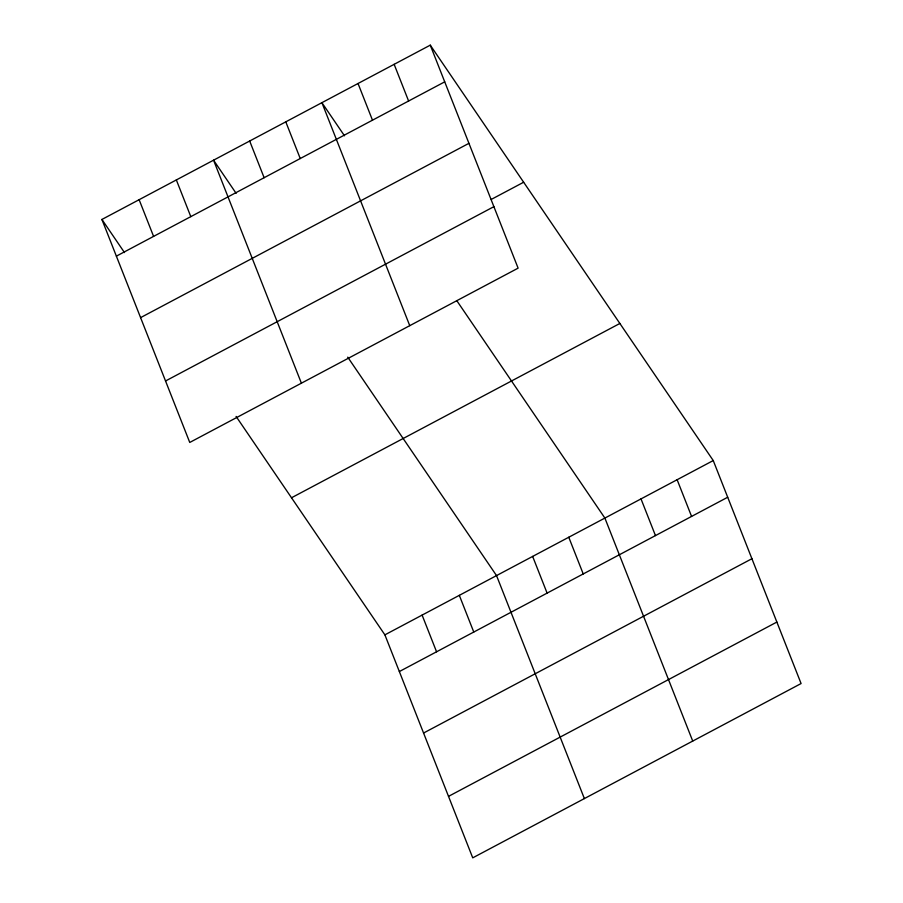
<?xml version="1.0" encoding="UTF-8"?>
<svg xmlns="http://www.w3.org/2000/svg" width="903" height="903" viewBox="0 0 903 903"><rect width="100%" height="100%" fill="white"/><g stroke="black" fill="none" stroke-linecap="round" stroke-linejoin="round"><path stroke-width="1.35" d="M430.268 45.15L518.108 268.146L189.754 442.447L101.915 219.452L430.268 45.15L713.246 460.553L801.085 683.548L472.732 857.85L384.892 634.854L236.089 416.418M116.374 256.147L444.716 81.846M140.586 317.63L468.939 143.329M491.266 199.416L523.65 182.237M165.542 380.976L493.885 206.663M291.511 497.767L619.864 323.466M384.892 634.854L713.246 460.553M399.352 671.55L727.694 497.248M423.563 733.033L751.917 558.72M448.52 796.367L776.862 622.065M344.483 135.8L321.908 102.671L409.748 325.667M456.862 300.767L604.886 518.074L692.725 741.07M236.123 193.321L213.559 160.192L301.399 383.188M347.734 357.159L496.537 575.595L584.376 798.591M101.915 219.452L124.49 252.58M677.126 479.719L691.574 516.414M641.006 498.896L655.465 535.592M394.148 64.327L408.607 101.023M568.766 537.24L583.225 573.936M358.028 83.494L372.487 120.189M532.646 556.417L547.105 593.113M285.788 121.849L300.248 158.544M459.322 595.348L473.77 632.044M249.679 141.015L264.127 177.71M422.107 615.101L436.567 651.797M176.345 179.945L190.804 216.641M139.13 199.698L153.589 236.394"/></g></svg>
